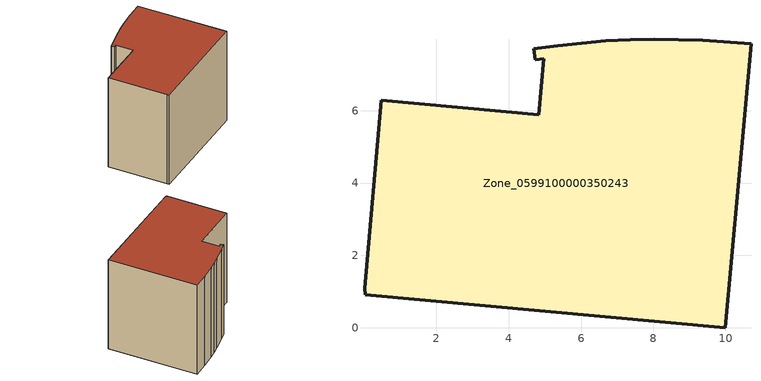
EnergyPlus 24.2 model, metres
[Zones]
Zone_0599100000350243
 floor ground (C_G): 9.98,0 0.03,0.91 0.02,1.1 0.48,6.28 4.83,5.88 4.97,7.44 4.73,7.41 4.7,7.71 5.36,7.8 6.69,7.93 7.36,7.96 8.02,7.98 9.36,7.95 10.7,7.85 z0
 wall outside (C_F): 5.36,7.8 4.7,7.71 4.73,7.41 4.97,7.44 4.83,5.88 0.48,6.28 0.02,1.1 0.03,0.91 9.98,0 10.7,7.85 9.36,7.95 8.02,7.98 7.36,7.96 6.69,7.93 5.36,7.8 z0:8.5
 roof outside (C_R): 0.03,0.91 9.98,0 10.7,7.85 9.36,7.95 8.02,7.98 7.36,7.96 6.69,7.93 5.36,7.8 4.7,7.71 4.73,7.41 4.97,7.44 4.83,5.88 0.48,6.28 0.02,1.1 z8.5
[BUILDING]
Pand.0599100000350243: North Axis=0; Terrain=City; Loads Convergence Tolerance Value=0.04; Temperature Convergence Tolerance Value=0.4; Solar Distribution=FullExterior; Maximum Number of Warmup Days=25; Minimum Number of Warmup Days=1
[Site:Location]
Rotterdam.The.Hague.AP_ZH_NLD Design_Conditions: Latitude=51.96; Longitude=4.45; Time Zone=1; Elevation=-4.5
[SITE:GROUNDTEMPERATURE:BUILDINGSURFACE]
18, 18, 18, 18, 18, 18, 18, 18, 18, 18, 18, 18
[MATERIAL] Thermal Absorptance=0.9; Solar Absorptance=0.7; Visible Absorptance=0.7
Name | Roughness | Thickness | Conductivity | Density | Specific Heat
G.TC.1992-2005 | MediumSmooth | 0.15 | 0.06 | 540 | 1210
F.TC.1992-2005 | Rough | 0.3 | 0.12 | 1920 | 840
R.TC.1992-2005 | MediumRough | 0.2 | 0.08 | 1500 | 1000
[CONSTRUCTION]
C_G: G.TC.1992-2005
C_F: F.TC.1992-2005
C_R: R.TC.1992-2005
[ZONE]
Zone_0599100000350243: Type=1; Multiplier=1; Ceiling Height=Autocalculate; Volume=Autocalculate; Floor Area=autocalculate; Part of Total Floor Area=Yes
[ZONEINFILTRATION:DESIGNFLOWRATE]
Infil_Zone_0599100000350243: Zone or ZoneList or Space or SpaceList=Zone_0599100000350243; Schedule=AlwaysOn; Design Flow Rate Calculation Method=Flow/Area; Flow Rate per Floor Area=0.0015; Constant Term Coefficient=1; Temperature Term Coefficient=0; Velocity Term Coefficient=0; Velocity Squared Term Coefficient=0
[HVACTEMPLATE:ZONE:IDEALLOADSAIRSYSTEM]
Zone_0599100000350243: Maximum Heating Supply Air Temperature=50; Minimum Cooling Supply Air Temperature=13; Maximum Heating Supply Air Humidity Ratio=0.0156; Minimum Cooling Supply Air Humidity Ratio=0.0077; Heating Limit=NoLimit; Cooling Limit=NoLimit; Dehumidification Control Type=ConstantSensibleHeatRatio; Cooling Sensible Heat Ratio=0.7; Dehumidification Setpoint=60; Humidification Control Type=None; Humidification Setpoint=30; Outdoor Air Method=None; Outdoor Air Flow Rate per Person=0.00944; Outdoor Air Flow Rate per Zone Floor Area=0; Outdoor Air Flow Rate per Zone=0; Demand Controlled Ventilation Type=None; Outdoor Air Economizer Type=NoEconomizer; Heat Recovery Type=None; Sensible Heat Recovery Effectiveness=0.7; Latent Heat Recovery Effectiveness=0.65
[ZONECONTROL:THERMOSTAT]
ThermostatControl_Zone_0599100000350243: Zone or ZoneList=Zone_0599100000350243; Control Type Schedule=DualSetpointControlType; Control 1=Thermostat_Zone_0599100000350243; Temperature Difference Between Cutout And Setpoint=0
[THERMOSTATSETPOINT:DUALSETPOINT]
Thermostat_Zone_0599100000350243: Heating Setpoint Temperature Schedule=HeatingSetpoint_Zone_0599100000350243; Cooling Setpoint Temperature Schedule=CoolingSetpoint_Zone_0599100000350243
[SCHEDULE:COMPACT]
HeatingSetpoint_Zone_0599100000350243: Through: 12/31, For: AllDays, Until: 24:00, 21
CoolingSetpoint_Zone_0599100000350243: Through: 12/31, For: AllDays, Until: 24:00, 24
DualSetpointControlType: Through: 12/31, For: AllDays, Until: 24:00, 4
AlwaysOn: Through: 12/31, For: AllDays, Until: 24:00, 1
